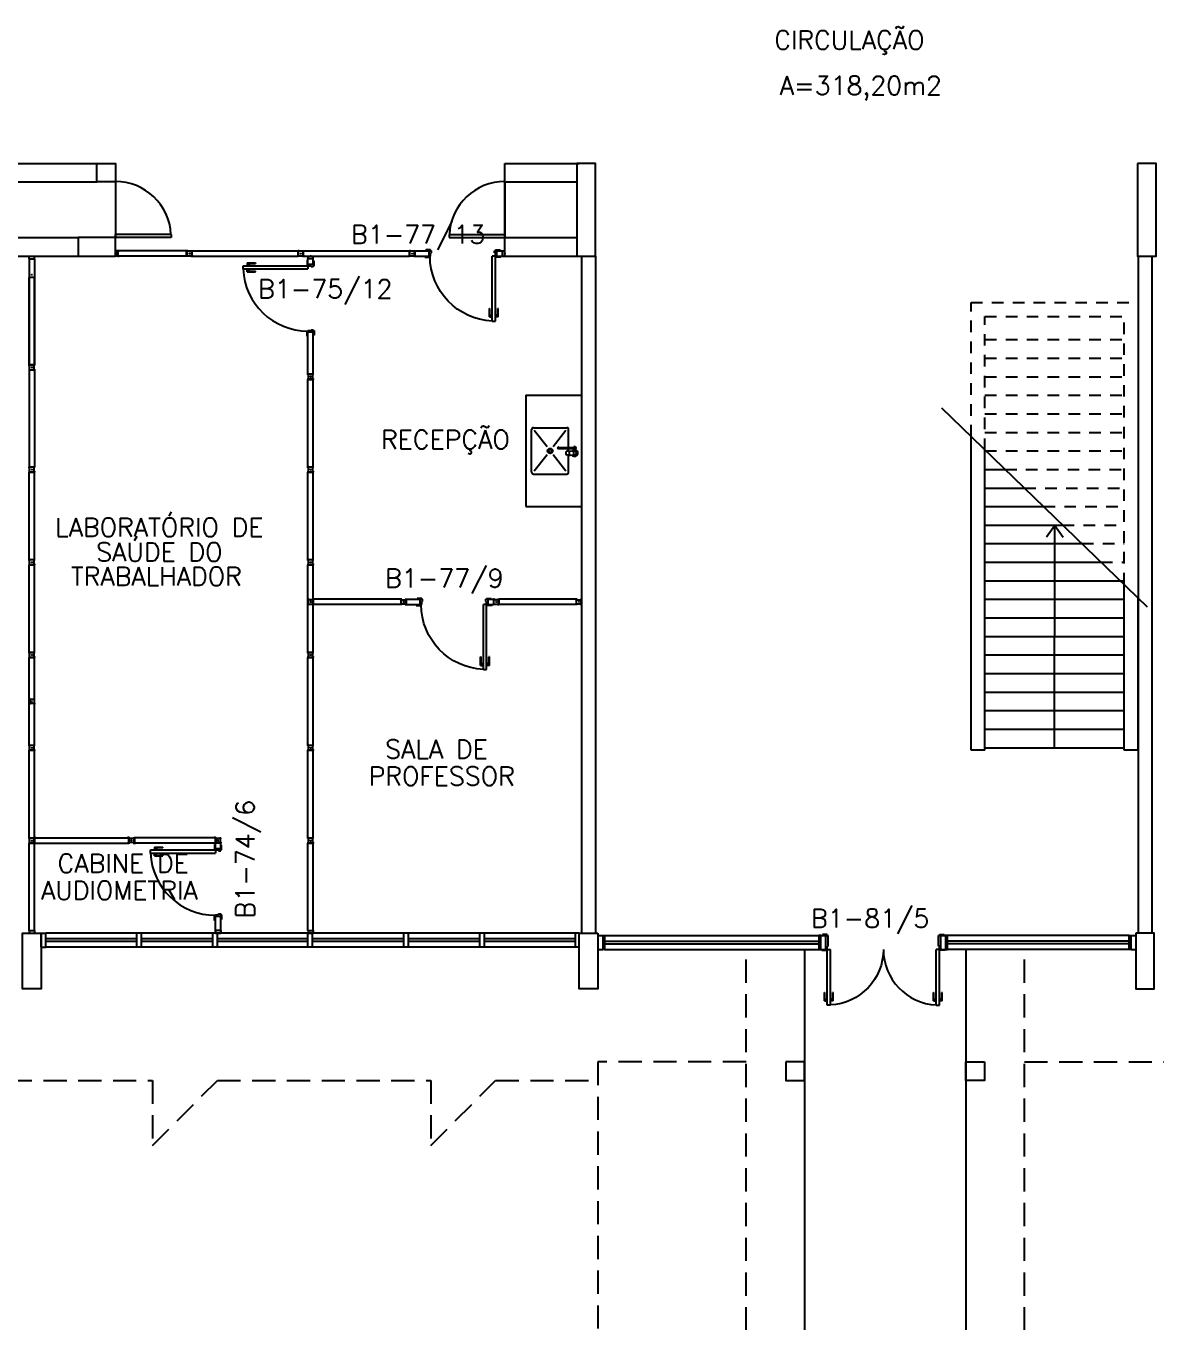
# Model space of a CAD drawing. Header units: millimetres. Extents: x 4436 to 4619, y 1272 to 1428.
# Drawn here: x 4510.18 to 4522.36, y 1331.21 to 1345.19 of the extents above; entities that cross this region are included whole.
import ezdxf

# ---------------------------------------------------------------- set-up
doc = ezdxf.new("R2010")
doc.units = ezdxf.units.MM
doc.linetypes.add('HIDDEN', pattern=[0.375, 0.25, -0.125])
for name, color, linetype in [('ALV', 2, 'Continuous'), ('ALVV', 1, 'Continuous'), ('DIV2', 2, 'Continuous'), ('ENDEREÇO', 2, 'Continuous'), ('ESTR', 3, 'Continuous'), ('JANELA', 1, 'Continuous'), ('MACANETA', 2, 'Continuous'), ('MARCO', 2, 'Continuous'), ('PEÇAS', 1, 'Continuous'), ('PILARES', 3, 'Continuous'), ('PISO', 1, 'Continuous'), ('PORTA', 2, 'Continuous'), ('PROJ', 1, 'HIDDEN'), ('TEXTO', 2, 'Continuous'), ('ÁREA', 2, 'Continuous')]:
    doc.layers.add(name, color=color, linetype=linetype)
doc.styles.add('UNB1-100', font='simplex.shx', dxfattribs={"height": 0.2})

# ---------------------------------------------------------------- blocks, each defined once
blk = doc.blocks.new('DOOR-60')
at = {"layer": 'MACANETA', "color": 1}
for p, q in [((-0.08, -0.555), (-0.08, -0.465)), ((-0.08, -0.465), (-0.075, -0.465)), ((-0.08, -0.555), (-0.053, -0.555)), ((-0.075, -0.555), (-0.075, -0.465)), ((-0.075, -0.535), (-0.053, -0.535)), ((-0.053, -0.528), (-0.05, -0.528)), ((-0.053, -0.563), (-0.053, -0.528)), ((-0.012, -0.528), (-0.015, -0.528)), ((-0.012, -0.563), (-0.012, -0.528)), ((0.01, -0.535), (-0.012, -0.535)), ((0.015, -0.555), (-0.012, -0.555)), ((0.01, -0.555), (0.01, -0.465)), ((0.015, -0.465), (0.01, -0.465)), ((0.015, -0.555), (0.015, -0.465)), ((-0.053, -0.563), (-0.05, -0.563)), ((-0.012, -0.563), (-0.015, -0.563))]:
    blk.add_line(p, q, dxfattribs=at)
at = {"layer": 'PORTA'}
for p, q in [((-0.05, -0.6), (-0.05, 0)), ((-0.015, 0), (-0.05, 0)), ((-0.015, -0.6), (-0.015, 0)), ((-0.05, -0.6), (-0.015, -0.6))]:
    blk.add_line(p, q, dxfattribs=at)
at = {"layer": 'PORTA', "color": 1}
blk.add_arc((-0.02, 0), 0.6, 180, 267.134, dxfattribs=at)
blk = doc.blocks.new('DIV10')
for p, q in [((-0.0051, 0), (0.0051, 0)), ((0, -0.0051), (0, 0.0051)), ((0.0285, 0.0285), (0.9715, 0.0285)), ((0.0285, -0.0285), (0.0285, 0.0285)), ((0.9715, -0.0285), (0.9715, 0.0285)), ((0.9949, 0), (1.0051, 0)), ((1, -0.0051), (1, 0.0051)), ((0.0285, -0.0285), (0.9715, -0.0285))]:
    blk.add_line(p, q)
blk = doc.blocks.new('IMTT')
for p, q in [((-0.005, 0), (0.005, 0)), ((0.029, 0.029), (0, 0.029)), ((0, -0.028), (0, 0.029)), ((0.029, -0.028), (0, -0.028))]:
    blk.add_line(p, q)
blk = doc.blocks.new('MTT')
for p, q in [((-0.029, 0.018), (-0.029, 0.029)), ((-0.019, 0.029), (-0.029, 0.029)), ((-0.024, 0.018), (-0.029, 0.018)), ((-0.024, 0.018), (-0.024, -0.019)), ((-0.019, 0.024), (-0.019, 0.029)), ((-0.019, 0.024), (0.018, 0.024)), ((-0.005, 0), (0.005, 0)), ((0, -0.005), (0, 0.005)), ((0.018, 0.024), (0.018, 0.029)), ((0.018, 0.029), (0.029, 0.029)), ((0.024, 0.018), (0.029, 0.018)), ((0.024, 0.018), (0.024, -0.019)), ((0.029, 0.018), (0.029, 0.029)), ((-0.029, -0.019), (-0.024, -0.019)), ((-0.029, -0.019), (-0.029, -0.029)), ((-0.019, -0.029), (-0.029, -0.029)), ((0.018, -0.024), (-0.019, -0.024)), ((-0.019, -0.024), (-0.019, -0.029)), ((0.018, -0.024), (0.018, -0.029)), ((0.018, -0.029), (0.029, -0.029)), ((0.029, -0.019), (0.024, -0.019)), ((0.029, -0.019), (0.029, -0.029))]:
    blk.add_line(p, q)
blk = doc.blocks.new('DIV12')
for p, q in [((-0.0051, 0), (0.0051, 0)), ((0, -0.0051), (0, 0.0051)), ((0.0285, 0.0285), (1.1715, 0.0285)), ((0.0285, -0.0285), (0.0285, 0.0285)), ((1.1715, -0.0285), (1.1715, 0.0285)), ((1.1949, 0), (1.2051, 0)), ((1.2, -0.0051), (1.2, 0.0051)), ((0.0285, -0.0285), (1.1715, -0.0285))]:
    blk.add_line(p, q)
blk = doc.blocks.new('DIV11')
blk.add_blockref('DIV10', (0, 0))
blk = doc.blocks.new('DIV8')
for p, q in [((0.005, 0), (-0.005, 0)), ((0, 0.005), (0, -0.005)), ((0.024, 0.019), (0.028, 0.019)), ((0.024, 0.017), (0.024, 0.019)), ((0.024, 0.017), (0.028, 0.017)), ((0.028, 0.03), (0.043, 0.03)), ((0.028, 0.03), (0.028, 0.019)), ((0.028, 0.017), (0.028, -0.016)), ((0.769, 0.028), (0.03, 0.028)), ((0.03, 0.028), (0.03, -0.028)), ((0.043, 0.028), (0.043, 0.03)), ((0.757, 0.028), (0.757, 0.03)), ((0.771, 0.03), (0.757, 0.03)), ((0.769, 0.028), (0.769, -0.028)), ((0.771, 0.03), (0.771, 0.019)), ((0.776, 0.019), (0.771, 0.019)), ((0.771, 0.017), (0.771, -0.016)), ((0.776, 0.017), (0.771, 0.017)), ((0.776, 0.017), (0.776, 0.019)), ((0.805, 0), (0.795, 0)), ((0.8, 0.005), (0.8, -0.005)), ((0.024, -0.016), (0.028, -0.016)), ((0.024, -0.019), (0.024, -0.016)), ((0.024, -0.019), (0.028, -0.019)), ((0.028, -0.019), (0.028, -0.03)), ((0.028, -0.03), (0.043, -0.03)), ((0.769, -0.028), (0.03, -0.028)), ((0.043, -0.03), (0.043, -0.028)), ((0.757, -0.03), (0.757, -0.028)), ((0.771, -0.03), (0.757, -0.03)), ((0.776, -0.016), (0.771, -0.016)), ((0.776, -0.019), (0.771, -0.019)), ((0.771, -0.019), (0.771, -0.03)), ((0.776, -0.019), (0.776, -0.016))]:
    blk.add_line(p, q)
blk = doc.blocks.new('DOOR70')
at = {"layer": 'MACANETA', "color": 1}
for p, q in [((-0.015, -0.565), (-0.01, -0.565)), ((-0.015, -0.655), (-0.015, -0.565)), ((-0.015, -0.655), (0.012, -0.655)), ((-0.01, -0.655), (-0.01, -0.565)), ((-0.01, -0.635), (0.012, -0.635)), ((0.012, -0.663), (0.012, -0.628)), ((0.012, -0.628), (0.015, -0.628)), ((0.012, -0.663), (0.015, -0.663)), ((0.053, -0.628), (0.05, -0.628)), ((0.053, -0.663), (0.05, -0.663)), ((0.053, -0.663), (0.053, -0.628)), ((0.075, -0.635), (0.053, -0.635)), ((0.08, -0.655), (0.053, -0.655)), ((0.08, -0.565), (0.075, -0.565)), ((0.075, -0.655), (0.075, -0.565)), ((0.08, -0.655), (0.08, -0.565))]:
    blk.add_line(p, q, dxfattribs=at)
at = {"layer": 'PORTA'}
for p, q in [((0.015, -0.7), (0.015, 0)), ((0.015, 0), (0.05, 0)), ((0.05, -0.7), (0.05, 0)), ((0.05, -0.7), (0.015, -0.7))]:
    blk.add_line(p, q, dxfattribs=at)
at = {"layer": 'PORTA', "color": 1}
blk.add_arc((0.02, 0), 0.7, 272.4563, 0, dxfattribs=at)
blk = doc.blocks.new('INOXA1-P')
for p, q in [((0.12, 0.23), (0.12, 0.047)), ((0.22, 0.25), (0.14, 0.25)), ((0.15, 0.22), (0.287, 0.043)), ((0.5, 0.25), (0.22, 0.25)), ((0.353, 0.043), (0.49, 0.22)), ((0.52, 0.23), (0.52, -0.23)), ((0.043, 0.008), (0.043, -0.022)), ((0.062, 0.04), (0.071, 0.04)), ((0.131, 0.048), (0.076, 0.043)), ((0.131, -0.002), (0.076, 0.003)), ((0.22, -0.027), (0.054, -0.027)), ((0.22, -0.037), (0.054, -0.037)), ((0.063, -0.003), (0.063, -0.021)), ((0.12, -0.001), (0.12, -0.027)), ((0.12, -0.037), (0.12, -0.23)), ((0.15, -0.22), (0.287, -0.043)), ((0.231, -0.027), (0.22, -0.027)), ((0.231, -0.037), (0.22, -0.037)), ((0.353, -0.043), (0.49, -0.22)), ((0.22, -0.25), (0.14, -0.25)), ((0.5, -0.25), (0.22, -0.25))]:
    blk.add_line(p, q)
blk.add_lwpolyline([(0.076, 0.003), (0.072, 0.004), (0.069, 0.009), (0.067, 0.015), (0.066, 0.023), (0.067, 0.031), (0.069, 0.037), (0.072, 0.042), (0.076, 0.043)])
blk.add_lwpolyline([(0.131, 0.048), (0.137, 0.046), (0.143, 0.041), (0.147, 0.033), (0.148, 0.023), (0.147, 0.013), (0.143, 0.006), (0.137, 0), (0.131, -0.002), (0.125, 0), (0.119, 0.006), (0.115, 0.013), (0.114, 0.023), (0.115, 0.033), (0.119, 0.041), (0.125, 0.046)], close=True)
for radius in [0.0266, 0.0163]:
    blk.add_circle((0.32, 0), radius)
for centre, radius, start, end in [((0.14, 0.23), 0.02, 90, 180), ((0.5, 0.23), 0.02, 360, 90), ((0.054, 0.023), 0.0349, 36.1705, 252.2568), ((0.054, 0.023), 0.0189, 62.7367, 235.7375), ((0.073, -0.003), 0.01, 102.8285, 180), ((0.054, 0.023), 0.0349, 285.5373, 323.9987), ((0.054, -0.032), 0.0145, 20.161, 339.839), ((0.054, -0.032), 0.005, 90.0037, 269.9963), ((0.231, -0.032), 0.00738, 222.6559, 137.3441), ((0.231, -0.032), 0.005, 269.9935, 90.0065), ((0.14, -0.23), 0.02, 180, 270), ((0.5, -0.23), 0.02, 270, 360)]:
    blk.add_arc(centre, radius, start, end)
blk = doc.blocks.new('PL6')
for p, q in [((0, -0.1), (0, 0.1)), ((0, 0.1), (0.6, 0.1)), ((0.6, 0.1), (0.6, -0.1)), ((0.6, -0.1), (0, -0.1))]:
    blk.add_line(p, q)

msp = doc.modelspace()

# ---------------------------------------------------------------- linework, layer by layer
at = {"layer": 'ALV'}
for p, q in [((4509.54441, 1343.70756), (4510.94441, 1343.70756)), ((4515.34406, 1342.70756), (4515.34406, 1343.70756)), ((4515.34406, 1343.70756), (4516.14406, 1343.70756)), ((4509.54441, 1343.50756), (4510.94441, 1343.50756)), ((4515.34406, 1343.50756), (4516.11906, 1343.50756)), ((4509.74441, 1342.90756), (4510.74441, 1342.90756)), ((4515.34406, 1342.90756), (4516.11906, 1342.90757)), ((4509.74441, 1342.70756), (4510.74441, 1342.70756)), ((4515.34406, 1342.70756), (4516.11906, 1342.70757)), ((4516.16941, 1342.70756), (4516.16941, 1335.40756)), ((4516.31941, 1342.70756), (4516.31941, 1335.40756)), ((4522.16941, 1342.70756), (4522.16941, 1335.40756)), ((4522.31941, 1342.70756), (4522.31941, 1335.40756)), ((4510.34441, 1335.25757), (4510.34441, 1335.40757)), ((4510.34441, 1335.40757), (4510.39441, 1335.40757)), ((4510.39441, 1335.25757), (4510.39441, 1335.40757)), ((4511.37441, 1335.25757), (4511.37441, 1335.40757)), ((4511.42441, 1335.40757), (4511.37441, 1335.40757)), ((4511.42441, 1335.25757), (4511.42441, 1335.40757)), ((4512.19441, 1335.25757), (4512.19441, 1335.40757)), ((4512.24441, 1335.40757), (4512.19441, 1335.40757)), ((4512.24441, 1335.25757), (4512.24441, 1335.40757)), ((4513.21941, 1335.25757), (4513.21941, 1335.40757)), ((4513.26941, 1335.40757), (4513.21941, 1335.40757)), ((4513.26941, 1335.25757), (4513.26941, 1335.40757)), ((4514.25441, 1335.25757), (4514.25441, 1335.40757)), ((4514.30441, 1335.40757), (4514.25441, 1335.40757)), ((4514.30441, 1335.25757), (4514.30441, 1335.40757)), ((4515.07441, 1335.25757), (4515.07441, 1335.40757)), ((4515.12441, 1335.40757), (4515.07441, 1335.40757)), ((4515.12441, 1335.25757), (4515.12441, 1335.40757)), ((4516.10441, 1335.25757), (4516.10441, 1335.40757)), ((4516.14441, 1335.40757), (4516.10441, 1335.40757)), ((4516.14441, 1335.25757), (4516.14441, 1335.40757)), ((4516.34441, 1335.38256), (4516.39941, 1335.38256)), ((4516.39941, 1335.38256), (4516.39941, 1335.23256)), ((4518.74941, 1335.23256), (4518.74941, 1335.38256)), ((4518.74941, 1335.38256), (4518.8044, 1335.38256)), ((4518.8044, 1335.23256), (4518.8044, 1335.38256)), ((4520.04441, 1335.38256), (4520.09441, 1335.38256)), ((4520.04441, 1335.23256), (4520.04441, 1335.38256)), ((4520.09441, 1335.38256), (4520.09441, 1335.23256)), ((4522.09441, 1335.23256), (4522.09441, 1335.38256)), ((4522.09441, 1335.38256), (4522.14441, 1335.38256)), ((4510.34441, 1335.25757), (4510.39441, 1335.25757)), ((4511.42441, 1335.25757), (4511.37441, 1335.25757)), ((4512.24441, 1335.25757), (4512.19441, 1335.25757)), ((4513.26941, 1335.25757), (4513.21941, 1335.25757)), ((4514.30441, 1335.25757), (4514.25441, 1335.25757)), ((4515.12441, 1335.25757), (4515.07441, 1335.25757)), ((4516.14441, 1335.25757), (4516.10441, 1335.25757)), ((4516.34441, 1335.23256), (4516.39941, 1335.23256)), ((4518.57441, 1335.23256), (4518.57441, 1312.37345)), ((4518.74941, 1335.23256), (4518.8044, 1335.23256)), ((4520.04441, 1335.23256), (4520.09441, 1335.23256)), ((4520.31441, 1335.23256), (4520.31441, 1312.37345)), ((4522.09441, 1335.23256), (4522.14441, 1335.23256))]:
    msp.add_line(p, q, dxfattribs=at)
at = {"layer": 'DIV2'}
for p, q in [((4514.33896, 1342.73606), (4514.34916, 1342.73606)), ((4514.34406, 1342.74116), (4514.34406, 1342.73096)), ((4514.37256, 1342.76456), (4514.37256, 1342.70756)), ((4514.37256, 1342.76456), (4514.52656, 1342.76456)), ((4514.49156, 1342.77456), (4514.49156, 1342.76456)), ((4514.54156, 1342.77456), (4514.49156, 1342.77456)), ((4514.52656, 1342.76456), (4514.54156, 1342.76456)), ((4514.52656, 1342.70756), (4514.52656, 1342.76456)), ((4514.54156, 1342.76456), (4514.54156, 1342.77456)), ((4514.55156, 1342.76456), (4514.54156, 1342.76456)), ((4514.54156, 1342.74256), (4514.55156, 1342.74256)), ((4514.54156, 1342.70756), (4514.54156, 1342.74256)), ((4514.55156, 1342.74256), (4514.55156, 1342.76456)), ((4515.23156, 1342.76456), (4515.24156, 1342.76456)), ((4515.23156, 1342.74256), (4515.23156, 1342.76456)), ((4515.24156, 1342.74256), (4515.23156, 1342.74256)), ((4515.24156, 1342.77456), (4515.29156, 1342.77456)), ((4515.24156, 1342.76456), (4515.24156, 1342.77456)), ((4515.25656, 1342.76456), (4515.24156, 1342.76456)), ((4515.24156, 1342.70756), (4515.24156, 1342.74256)), ((4515.25656, 1342.70756), (4515.25656, 1342.76456)), ((4515.25656, 1342.76456), (4515.31556, 1342.76456)), ((4515.29156, 1342.77456), (4515.29156, 1342.76456)), ((4515.31556, 1342.76456), (4515.31556, 1342.70756)), ((4515.33896, 1342.73606), (4515.34916, 1342.73606)), ((4515.34406, 1342.74116), (4515.34406, 1342.73096)), ((4513.22091, 1342.66506), (4513.21091, 1342.66506)), ((4513.21091, 1342.66506), (4513.21091, 1342.61506)), ((4513.21091, 1342.61506), (4513.22091, 1342.61506)), ((4513.22091, 1342.62006), (4513.22091, 1342.67906)), ((4513.27791, 1342.67906), (4513.22091, 1342.67906)), ((4513.22091, 1342.62006), (4513.27791, 1342.62006)), ((4513.22091, 1342.62006), (4513.22091, 1342.61506)), ((4513.22091, 1342.61506), (4513.22091, 1342.60506)), ((4513.22091, 1342.60506), (4513.25591, 1342.60506)), ((4513.25451, 1342.70756), (4513.24431, 1342.70756)), ((4513.24941, 1342.70246), (4513.24941, 1342.71266)), ((4513.25591, 1342.60506), (4513.25591, 1342.59506)), ((4513.25591, 1342.59506), (4513.27791, 1342.59506)), ((4513.27791, 1342.62006), (4513.27791, 1342.67906)), ((4513.28791, 1342.65506), (4513.27791, 1342.65506)), ((4513.27791, 1342.62006), (4513.27791, 1342.60506)), ((4513.27791, 1342.59506), (4513.27791, 1342.60506)), ((4513.27791, 1342.60506), (4513.28791, 1342.60506)), ((4513.28791, 1342.60506), (4513.28791, 1342.65506)), ((4514.37256, 1342.70756), (4514.52656, 1342.70756)), ((4514.48156, 1342.70756), (4514.48156, 1342.69756)), ((4514.48156, 1342.69756), (4514.53156, 1342.69756)), ((4514.52656, 1342.70756), (4514.53156, 1342.70756)), ((4514.53156, 1342.70756), (4514.54156, 1342.70756)), ((4514.53156, 1342.69756), (4514.53156, 1342.70756)), ((4515.25156, 1342.70756), (4515.24156, 1342.70756)), ((4515.25656, 1342.70756), (4515.25156, 1342.70756)), ((4515.25156, 1342.69756), (4515.25156, 1342.70756)), ((4515.30156, 1342.69756), (4515.25156, 1342.69756)), ((4515.25656, 1342.70756), (4515.31556, 1342.70756)), ((4515.30156, 1342.70756), (4515.30156, 1342.69756)), ((4513.21091, 1341.84506), (4513.21091, 1341.89506)), ((4513.21091, 1341.89506), (4513.22091, 1341.89506)), ((4513.22091, 1341.89506), (4513.22091, 1341.90506)), ((4513.22091, 1341.90506), (4513.25591, 1341.90506)), ((4513.22091, 1341.89006), (4513.22091, 1341.89506)), ((4513.22091, 1341.43607), (4513.22091, 1341.89006)), ((4513.22091, 1341.89006), (4513.27791, 1341.89006)), ((4513.25591, 1341.90506), (4513.25591, 1341.91506)), ((4513.25591, 1341.91506), (4513.27791, 1341.91506)), ((4513.27791, 1341.91506), (4513.27791, 1341.90506)), ((4513.27791, 1341.90506), (4513.28791, 1341.90506)), ((4513.27791, 1341.89006), (4513.27791, 1341.90506)), ((4513.27791, 1341.43607), (4513.27791, 1341.89006)), ((4513.28791, 1341.90506), (4513.28791, 1341.85506)), ((4513.22091, 1341.84506), (4513.21091, 1341.84506)), ((4513.28791, 1341.85506), (4513.27791, 1341.85506)), ((4510.21591, 1341.47906), (4510.21591, 1340.43607)), ((4510.27291, 1341.47906), (4510.27291, 1340.43607)), ((4513.27791, 1341.43607), (4513.22091, 1341.43607)), ((4513.25451, 1341.40757), (4513.24431, 1341.40757)), ((4513.24941, 1341.40247), (4513.24941, 1341.41267)), ((4514.24431, 1338.97907), (4514.25451, 1338.97907)), ((4514.24941, 1338.98417), (4514.24941, 1338.97397)), ((4514.27791, 1339.00757), (4514.27791, 1338.95057)), ((4514.27791, 1339.00757), (4514.43191, 1339.00757)), ((4514.39691, 1339.01757), (4514.39691, 1339.00757)), ((4514.44691, 1339.01757), (4514.39691, 1339.01757)), ((4514.43191, 1339.00757), (4514.44691, 1339.00757)), ((4514.43191, 1338.95057), (4514.43191, 1339.00757)), ((4514.44691, 1339.00757), (4514.44691, 1339.01757)), ((4514.45691, 1339.00757), (4514.44691, 1339.00757)), ((4514.44691, 1338.98557), (4514.45691, 1338.98557)), ((4514.44691, 1338.95057), (4514.44691, 1338.98557)), ((4514.45691, 1338.98557), (4514.45691, 1339.00757)), ((4515.13691, 1339.00757), (4515.14691, 1339.00757)), ((4515.13691, 1338.98557), (4515.13691, 1339.00757)), ((4515.14691, 1338.98557), (4515.13691, 1338.98557)), ((4515.14691, 1339.01757), (4515.19691, 1339.01757)), ((4515.14691, 1339.00757), (4515.14691, 1339.01757)), ((4515.16191, 1339.00757), (4515.14691, 1339.00757)), ((4515.14691, 1338.95057), (4515.14691, 1338.98557)), ((4515.16191, 1339.00757), (4515.22091, 1339.00757)), ((4515.16191, 1338.95057), (4515.16191, 1339.00757)), ((4515.19691, 1339.01757), (4515.19691, 1339.00757)), ((4515.22091, 1339.00757), (4515.22091, 1338.95057)), ((4515.24431, 1338.97907), (4515.25451, 1338.97907)), ((4515.25451, 1338.97907), (4515.24431, 1338.97907)), ((4515.24941, 1338.98417), (4515.24941, 1338.97397)), ((4515.24941, 1338.98417), (4515.24941, 1338.97397)), ((4516.11241, 1339.00757), (4515.27791, 1339.00757)), ((4515.27791, 1339.00757), (4515.27791, 1338.95057)), ((4516.11241, 1339.00757), (4516.11241, 1338.95057)), ((4516.14601, 1338.97907), (4516.13581, 1338.97907)), ((4516.14091, 1338.98417), (4516.14091, 1338.97397)), ((4514.27791, 1338.95057), (4514.43191, 1338.95057)), ((4514.38691, 1338.95057), (4514.38691, 1338.94057)), ((4514.38691, 1338.94057), (4514.43691, 1338.94057)), ((4514.43191, 1338.95057), (4514.43691, 1338.95057)), ((4514.43691, 1338.95057), (4514.44691, 1338.95057)), ((4514.43691, 1338.94057), (4514.43691, 1338.95057)), ((4515.15691, 1338.95057), (4515.14691, 1338.95057)), ((4515.16191, 1338.95057), (4515.15691, 1338.95057)), ((4515.15691, 1338.94057), (4515.15691, 1338.95057)), ((4515.20691, 1338.94057), (4515.15691, 1338.94057)), ((4515.16191, 1338.95057), (4515.22091, 1338.95057)), ((4515.20691, 1338.95057), (4515.20691, 1338.94057)), ((4516.11241, 1338.95057), (4515.27791, 1338.95057)), ((4510.21591, 1337.92457), (4510.21591, 1337.93457)), ((4510.22591, 1337.93457), (4510.21591, 1337.93457)), ((4510.22091, 1337.92457), (4510.21591, 1337.92457)), ((4510.21591, 1337.88757), (4510.22091, 1337.88757)), ((4510.21591, 1337.88757), (4510.21591, 1337.87757)), ((4510.22591, 1337.87757), (4510.21591, 1337.87757)), ((4510.22091, 1337.92457), (4510.22091, 1337.88757)), ((4510.22591, 1337.92957), (4510.22591, 1337.93457)), ((4510.22591, 1337.92957), (4510.26291, 1337.92957)), ((4510.26291, 1337.88257), (4510.22591, 1337.88257)), ((4510.22591, 1337.88257), (4510.22591, 1337.87757)), ((4510.23931, 1337.90607), (4510.24951, 1337.90607)), ((4510.23947, 1337.90607), (4510.24936, 1337.90607)), ((4510.24441, 1337.90097), (4510.24441, 1337.91117)), ((4510.24441, 1337.90112), (4510.24441, 1337.91101)), ((4510.26291, 1337.92957), (4510.26291, 1337.93457)), ((4510.26291, 1337.93457), (4510.27291, 1337.93457)), ((4510.26291, 1337.88257), (4510.26291, 1337.87757)), ((4510.26291, 1337.87757), (4510.27291, 1337.87757)), ((4510.26791, 1337.92457), (4510.27291, 1337.92457)), ((4510.26791, 1337.92457), (4510.26791, 1337.88757)), ((4510.26791, 1337.92457), (4510.27291, 1337.92457)), ((4510.26791, 1337.92457), (4510.26791, 1337.92257)), ((4510.26791, 1337.88957), (4510.26791, 1337.88757)), ((4510.27291, 1337.88757), (4510.26791, 1337.88757)), ((4510.26791, 1337.88757), (4510.27291, 1337.88757)), ((4510.27291, 1337.92457), (4510.27291, 1337.93657)), ((4510.27291, 1337.92457), (4510.27291, 1337.93457)), ((4510.27291, 1337.88957), (4510.27291, 1337.92257)), ((4510.27291, 1337.88757), (4510.27291, 1337.87757)), ((4510.27291, 1337.87557), (4510.27291, 1337.88757)), ((4510.27291, 1336.43807), (4510.2873, 1336.43807)), ((4510.27491, 1336.43607), (4511.28791, 1336.43607)), ((4510.27491, 1336.37907), (4510.27491, 1336.43607)), ((4510.2873, 1336.43807), (4510.2873, 1336.43607)), ((4511.27553, 1336.43807), (4511.27553, 1336.43607)), ((4511.28991, 1336.43807), (4511.27553, 1336.43807)), ((4511.28791, 1336.37907), (4511.28791, 1336.43607)), ((4511.28991, 1336.42607), (4511.28991, 1336.43807)), ((4511.34691, 1336.43807), (4511.34691, 1336.42607)), ((4511.34691, 1336.43807), (4511.3613, 1336.43807)), ((4512.22091, 1336.43607), (4511.34891, 1336.43607)), ((4511.34891, 1336.43607), (4511.34891, 1336.37907)), ((4511.3613, 1336.43607), (4511.3613, 1336.43807)), ((4512.20853, 1336.43607), (4512.20853, 1336.43807)), ((4512.22291, 1336.43807), (4512.20853, 1336.43807)), ((4512.22091, 1336.43607), (4512.22091, 1336.37907)), ((4512.22291, 1336.43807), (4512.22291, 1336.42607)), ((4510.26791, 1336.42407), (4510.27291, 1336.42407)), ((4510.26791, 1336.39107), (4510.27291, 1336.39107)), ((4510.27291, 1336.37707), (4510.2873, 1336.37707)), ((4510.27491, 1336.37907), (4511.28791, 1336.37907)), ((4510.2873, 1336.37907), (4510.2873, 1336.37707)), ((4511.27553, 1336.37907), (4511.27553, 1336.37707)), ((4511.28991, 1336.37707), (4511.27553, 1336.37707)), ((4511.29491, 1336.42607), (4511.28991, 1336.42607)), ((4511.29491, 1336.42407), (4511.28991, 1336.42407)), ((4511.28991, 1336.39107), (4511.28991, 1336.42407)), ((4511.29491, 1336.39107), (4511.28991, 1336.39107)), ((4511.29491, 1336.38907), (4511.28991, 1336.38907)), ((4511.28991, 1336.37707), (4511.28991, 1336.38907)), ((4511.29491, 1336.42607), (4511.29491, 1336.42407)), ((4511.29491, 1336.39107), (4511.29491, 1336.38907)), ((4511.32351, 1336.40757), (4511.31331, 1336.40757)), ((4511.31331, 1336.40757), (4511.32351, 1336.40757)), ((4511.31841, 1336.41267), (4511.31841, 1336.40247)), ((4511.31841, 1336.40247), (4511.31841, 1336.41267)), ((4511.34191, 1336.42407), (4511.34191, 1336.42607)), ((4511.34191, 1336.42607), (4511.34691, 1336.42607)), ((4511.34191, 1336.42407), (4511.34691, 1336.42407)), ((4511.34191, 1336.38907), (4511.34191, 1336.39107)), ((4511.34191, 1336.39107), (4511.34691, 1336.39107)), ((4511.34191, 1336.38907), (4511.34691, 1336.38907)), ((4511.34691, 1336.42407), (4511.34691, 1336.39107)), ((4511.34691, 1336.38907), (4511.34691, 1336.37707)), ((4511.34691, 1336.37707), (4511.3613, 1336.37707)), ((4512.22091, 1336.37907), (4511.34891, 1336.37907)), ((4511.3613, 1336.37707), (4511.3613, 1336.37907)), ((4512.20853, 1336.37707), (4512.20853, 1336.37907)), ((4512.22291, 1336.37707), (4512.20853, 1336.37707)), ((4512.22291, 1336.36507), (4512.21291, 1336.36507)), ((4512.21291, 1336.36507), (4512.21291, 1336.31507)), ((4512.21291, 1336.31507), (4512.22291, 1336.31507)), ((4512.22791, 1336.42607), (4512.22291, 1336.42607)), ((4512.22291, 1336.42407), (4512.22291, 1336.39107)), ((4512.22791, 1336.42407), (4512.22291, 1336.42407)), ((4512.22791, 1336.39107), (4512.22291, 1336.39107)), ((4512.22291, 1336.38907), (4512.22291, 1336.37707)), ((4512.22791, 1336.38907), (4512.22291, 1336.38907)), ((4512.22291, 1336.32007), (4512.22291, 1336.37907)), ((4512.27991, 1336.37907), (4512.22291, 1336.37907)), ((4512.22291, 1336.32007), (4512.27991, 1336.32007)), ((4512.22291, 1336.32007), (4512.22291, 1336.31507)), ((4512.22291, 1336.31507), (4512.22291, 1336.30507)), ((4512.22291, 1336.30507), (4512.25791, 1336.30507)), ((4512.22791, 1336.42407), (4512.22791, 1336.42607)), ((4512.22791, 1336.38907), (4512.22791, 1336.39107)), ((4512.25651, 1336.40757), (4512.24631, 1336.40757)), ((4512.25141, 1336.40247), (4512.25141, 1336.41267)), ((4512.25791, 1336.30507), (4512.25791, 1336.29507)), ((4512.27991, 1336.32007), (4512.27991, 1336.37907)), ((4512.28991, 1336.35507), (4512.27991, 1336.35507)), ((4512.27991, 1336.32007), (4512.27991, 1336.30507)), ((4512.27991, 1336.29507), (4512.27991, 1336.30507)), ((4512.27991, 1336.30507), (4512.28991, 1336.30507)), ((4512.28991, 1336.30507), (4512.28991, 1336.35507)), ((4512.25791, 1336.29507), (4512.27991, 1336.29507)), ((4512.22291, 1335.59507), (4512.22291, 1335.60507)), ((4512.22291, 1335.60507), (4512.25791, 1335.60507)), ((4512.25791, 1335.60507), (4512.25791, 1335.61507)), ((4512.25791, 1335.61507), (4512.27991, 1335.61507)), ((4512.27991, 1335.61507), (4512.27991, 1335.60507)), ((4512.27991, 1335.60507), (4512.28991, 1335.60507)), ((4512.27991, 1335.59007), (4512.27991, 1335.60507)), ((4512.28991, 1335.60507), (4512.28991, 1335.55507)), ((4512.21291, 1335.54507), (4512.21291, 1335.59507)), ((4512.21291, 1335.59507), (4512.22291, 1335.59507)), ((4512.22291, 1335.54507), (4512.21291, 1335.54507)), ((4512.22291, 1335.59007), (4512.22291, 1335.59507)), ((4512.22291, 1335.40757), (4512.22291, 1335.59007)), ((4512.22291, 1335.59007), (4512.27991, 1335.59007)), ((4512.27991, 1335.40757), (4512.27991, 1335.59007)), ((4512.28991, 1335.55507), (4512.27991, 1335.55507)), ((4512.27991, 1335.43607), (4512.22291, 1335.43607))]:
    msp.add_line(p, q, dxfattribs=at)
at = {"layer": 'ESTR'}
for points in [[(4510.94441, 1343.50756), (4510.94441, 1343.70756), (4511.14441, 1343.70756), (4511.14441, 1343.50756)], [(4516.11906, 1343.70756), (4516.11906, 1342.70756), (4516.31906, 1342.70756), (4516.31906, 1343.70756)], [(4522.16406, 1343.70756), (4522.16406, 1342.70757), (4522.36406, 1342.70757), (4522.36406, 1343.70756)], [(4511.14441, 1342.70756), (4511.14441, 1342.90756), (4510.74441, 1342.90756), (4510.74441, 1342.70756)], [(4510.34441, 1335.40757), (4510.34441, 1334.80757), (4510.14441, 1334.80757), (4510.14441, 1335.40757)], [(4516.34441, 1335.40757), (4516.34441, 1334.80757), (4516.14441, 1334.80757), (4516.14441, 1335.40757)], [(4522.14441, 1335.40757), (4522.14441, 1334.80757), (4522.34441, 1334.80757), (4522.34441, 1335.40757)], [(4518.37441, 1334.01845), (4518.37441, 1333.81845), (4518.57441, 1333.81845), (4518.57441, 1334.01845)], [(4520.51441, 1334.01845), (4520.51441, 1333.81845), (4520.31441, 1333.81845), (4520.31441, 1334.01845)]]:
    msp.add_lwpolyline(points, close=True, dxfattribs=at)
at = {"layer": 'JANELA', "color": 1}
for p, q in [((4511.37441, 1335.40757), (4510.39441, 1335.40757)), ((4511.37441, 1335.34757), (4510.39441, 1335.34757)), ((4511.37441, 1335.31757), (4510.39441, 1335.31757)), ((4512.19441, 1335.40757), (4511.42441, 1335.40757)), ((4512.19441, 1335.34757), (4511.42441, 1335.34757)), ((4512.19441, 1335.31757), (4511.42441, 1335.31757)), ((4513.21941, 1335.40757), (4512.24441, 1335.40757)), ((4513.21941, 1335.34757), (4512.24441, 1335.34757)), ((4513.21941, 1335.31757), (4512.24441, 1335.31757)), ((4514.25441, 1335.40757), (4513.26941, 1335.40757)), ((4514.25441, 1335.34757), (4513.26941, 1335.34757)), ((4514.25441, 1335.31757), (4513.26941, 1335.31757)), ((4515.07441, 1335.40757), (4514.30441, 1335.40757)), ((4515.07441, 1335.34757), (4514.30441, 1335.34757)), ((4515.07441, 1335.31757), (4514.30441, 1335.31757)), ((4516.10441, 1335.40757), (4515.12441, 1335.40757)), ((4516.10441, 1335.34757), (4515.12441, 1335.34757)), ((4516.10441, 1335.31757), (4515.12441, 1335.31757)), ((4516.41941, 1335.38256), (4518.72941, 1335.38256)), ((4516.41941, 1335.32256), (4518.72941, 1335.32256)), ((4522.07441, 1335.38256), (4520.11441, 1335.38256)), ((4522.07441, 1335.32256), (4520.11441, 1335.32256)), ((4511.37441, 1335.25757), (4510.39441, 1335.25757)), ((4512.19441, 1335.25757), (4511.42441, 1335.25757)), ((4513.21941, 1335.25757), (4512.24441, 1335.25757)), ((4514.25441, 1335.25757), (4513.26941, 1335.25757)), ((4515.07441, 1335.25757), (4514.30441, 1335.25757)), ((4516.10441, 1335.25757), (4515.12441, 1335.25757)), ((4516.41941, 1335.29256), (4518.72941, 1335.29256)), ((4516.41941, 1335.23256), (4518.72941, 1335.23256)), ((4522.07441, 1335.29256), (4520.11441, 1335.29256)), ((4522.07441, 1335.23256), (4520.11441, 1335.23256))]:
    msp.add_line(p, q, dxfattribs=at)
at = {"layer": 'JANELA', "color": 3}
for p, q in [((4516.34441, 1335.38256), (4516.36441, 1335.38256)), ((4516.39941, 1335.38256), (4516.41941, 1335.38256)), ((4516.41941, 1335.38256), (4516.41941, 1335.23256)), ((4518.74941, 1335.38256), (4518.72941, 1335.38256)), ((4518.72941, 1335.38256), (4518.72941, 1335.23256)), ((4520.11441, 1335.38256), (4520.09441, 1335.38256)), ((4520.11441, 1335.23256), (4520.11441, 1335.38256)), ((4522.07441, 1335.23256), (4522.07441, 1335.38256)), ((4522.07441, 1335.38256), (4522.09441, 1335.38256)), ((4516.41941, 1335.23256), (4516.39941, 1335.23256)), ((4518.72941, 1335.23256), (4518.74941, 1335.23256)), ((4520.09441, 1335.23256), (4520.11441, 1335.23256)), ((4522.09441, 1335.23256), (4522.07441, 1335.23256))]:
    msp.add_line(p, q, dxfattribs=at)
at = {"layer": 'MARCO'}
for p, q in [((4518.7694, 1335.39256), (4518.7694, 1335.38256)), ((4518.8194, 1335.39256), (4518.7694, 1335.39256)), ((4518.8044, 1335.38256), (4518.8194, 1335.38256)), ((4518.8194, 1335.38256), (4518.8194, 1335.39256)), ((4518.8294, 1335.38256), (4518.8194, 1335.38256)), ((4518.8294, 1335.26756), (4518.8294, 1335.38256)), ((4520.01941, 1335.26756), (4520.01941, 1335.38256)), ((4520.01941, 1335.38256), (4520.02941, 1335.38256)), ((4520.02941, 1335.38256), (4520.02941, 1335.39256)), ((4520.02941, 1335.39256), (4520.07941, 1335.39256)), ((4520.04441, 1335.38256), (4520.02941, 1335.38256)), ((4520.07941, 1335.39256), (4520.07941, 1335.38256)), ((4518.7594, 1335.23256), (4518.7594, 1335.22256)), ((4518.7594, 1335.22256), (4518.8094, 1335.22256)), ((4518.8044, 1335.23256), (4518.8094, 1335.23256)), ((4518.8094, 1335.23256), (4518.8194, 1335.23256)), ((4518.8094, 1335.22256), (4518.8094, 1335.23256)), ((4518.8194, 1335.26756), (4518.8294, 1335.26756)), ((4518.8194, 1335.23256), (4518.8194, 1335.26756)), ((4520.02941, 1335.26756), (4520.01941, 1335.26756)), ((4520.02941, 1335.23256), (4520.02941, 1335.26756)), ((4520.03941, 1335.23256), (4520.02941, 1335.23256)), ((4520.03941, 1335.22256), (4520.03941, 1335.23256)), ((4520.04441, 1335.23256), (4520.03941, 1335.23256)), ((4520.08941, 1335.22256), (4520.03941, 1335.22256)), ((4520.08941, 1335.23256), (4520.08941, 1335.22256))]:
    msp.add_line(p, q, dxfattribs=at)
at = {"layer": 'PEÇAS'}
for p, q in [((4515.56941, 1341.20757), (4515.56941, 1340.00757)), ((4515.56941, 1341.20757), (4516.16941, 1341.20757)), ((4515.56941, 1340.00757), (4516.16941, 1340.00757))]:
    msp.add_line(p, q, dxfattribs=at)
at = {"layer": 'PISO', "color": 1}
for p, q in [((4520.04975, 1341.07175), (4522.26941, 1338.92601)), ((4520.36941, 1337.38257), (4520.36941, 1340.76273)), ((4520.51941, 1337.38257), (4520.51941, 1340.61773)), ((4520.51941, 1340.40757), (4520.73682, 1340.40757)), ((4520.51941, 1340.20757), (4520.94371, 1340.20757)), ((4520.51941, 1340.00757), (4521.1506, 1340.00757)), ((4520.51941, 1339.80757), (4521.35749, 1339.80757)), ((4521.27282, 1339.80286), (4521.1814, 1339.67672)), ((4521.26941, 1337.40757), (4521.27282, 1339.80286)), ((4521.27282, 1339.80286), (4521.36425, 1339.67672)), ((4520.51941, 1339.60757), (4521.56438, 1339.60757)), ((4520.51941, 1339.40757), (4521.77127, 1339.40757)), ((4520.51941, 1339.20757), (4522.01941, 1339.20757)), ((4522.01941, 1337.38257), (4522.01941, 1339.16769)), ((4520.51941, 1339.00757), (4522.01941, 1339.00757)), ((4522.16941, 1337.38257), (4522.16941, 1339.02268)), ((4520.51941, 1338.80757), (4522.01941, 1338.80757)), ((4520.51941, 1338.60757), (4522.01941, 1338.60757)), ((4520.51941, 1338.40757), (4522.01941, 1338.40757)), ((4520.51941, 1338.20757), (4522.01941, 1338.20757)), ((4520.51941, 1338.00757), (4522.01941, 1338.00757)), ((4520.51941, 1337.80757), (4522.01941, 1337.80757)), ((4520.51941, 1337.60757), (4522.01941, 1337.60757)), ((4520.51941, 1337.38257), (4520.36941, 1337.38257)), ((4520.51941, 1337.40757), (4522.01941, 1337.40757)), ((4522.16941, 1337.38257), (4522.01941, 1337.38257))]:
    msp.add_line(p, q, dxfattribs=at)
at = {"layer": 'PISO', "color": 1, "linetype": 'HIDDEN', "ltscale": 0.5}
msp.add_line((4521.77127, 1339.40757), (4522.01941, 1339.40757), dxfattribs=at)
at = {"layer": 'PORTA', "color": 2}
for p, q in [((4511.14441, 1343.50756), (4511.14441, 1342.90756)), ((4511.14441, 1343.50756), (4511.14441, 1342.90756)), ((4515.34441, 1343.50756), (4515.34441, 1342.90756)), ((4515.34441, 1343.50756), (4515.34441, 1342.90756))]:
    msp.add_line(p, q, dxfattribs=at)
at = {"layer": 'PORTA'}
for p, q in [((4511.14441, 1342.90756), (4511.14441, 1342.94257)), ((4511.74442, 1342.94257), (4511.14441, 1342.94257)), ((4511.14441, 1342.90756), (4511.14441, 1342.94257)), ((4511.74442, 1342.94257), (4511.14441, 1342.94257)), ((4511.74442, 1342.90756), (4511.14441, 1342.90756)), ((4511.74442, 1342.90756), (4511.14441, 1342.90756)), ((4511.74442, 1342.94257), (4511.74442, 1342.90756)), ((4511.74442, 1342.94257), (4511.74442, 1342.90756)), ((4514.74441, 1342.94257), (4515.34441, 1342.94257)), ((4514.74441, 1342.94257), (4514.74441, 1342.90756)), ((4514.74441, 1342.94257), (4515.34441, 1342.94257)), ((4514.74441, 1342.94257), (4514.74441, 1342.90756)), ((4514.74441, 1342.90756), (4515.34441, 1342.90756)), ((4514.74441, 1342.90756), (4515.34441, 1342.90756)), ((4515.34441, 1342.90756), (4515.34441, 1342.94257)), ((4515.34441, 1342.90756), (4515.34441, 1342.94257))]:
    msp.add_line(p, q, dxfattribs=at)
at = {"layer": 'PORTA', "color": 1}
for centre, start, end in [((4511.14441, 1342.91256), 2.865991, 90), ((4511.14441, 1342.91256), 2.865991, 90), ((4515.34441, 1342.91256), 90, 177.134009), ((4515.34441, 1342.91256), 90, 177.134009)]:
    msp.add_arc(centre, 0.60001, start, end, dxfattribs=at)
at = {"layer": 'PROJ', "linetype": 'HIDDEN', "ltscale": 0.5}
for p, q in [((4520.36941, 1340.76273), (4520.36941, 1342.20757)), ((4520.36941, 1342.20757), (4522.16941, 1342.20757)), ((4520.51941, 1340.61773), (4520.51941, 1342.05757)), ((4520.51941, 1342.05757), (4522.01941, 1342.05757)), ((4522.01941, 1339.16769), (4522.01941, 1342.05757)), ((4520.51941, 1341.80757), (4522.01941, 1341.80757)), ((4520.51941, 1341.60757), (4522.01941, 1341.60757)), ((4520.51941, 1341.40757), (4522.01941, 1341.40757)), ((4520.51941, 1341.20757), (4522.01941, 1341.20757)), ((4520.51941, 1341.00757), (4522.01941, 1341.00757)), ((4520.51941, 1340.80757), (4522.01941, 1340.80757)), ((4520.51941, 1340.60757), (4522.01941, 1340.60757)), ((4520.73682, 1340.40757), (4522.01941, 1340.40757)), ((4520.94371, 1340.20757), (4522.01941, 1340.20757)), ((4521.1506, 1340.00757), (4522.01941, 1340.00757)), ((4521.35749, 1339.80757), (4522.01941, 1339.80757)), ((4521.56438, 1339.60757), (4522.01941, 1339.60757))]:
    msp.add_line(p, q, dxfattribs=at)
at = {"layer": 'PROJ'}
for p, q in [((4517.94441, 1312.37345), (4517.94441, 1335.23256)), ((4520.94441, 1312.37345), (4520.94441, 1335.23256)), ((4516.34441, 1334.01845), (4516.34441, 1313.89845)), ((4517.94441, 1334.01845), (4516.34441, 1334.01845)), ((4520.94441, 1334.01845), (4522.54441, 1334.01845)), ((4509.24441, 1333.81845), (4511.54441, 1333.81845)), ((4511.54441, 1333.81845), (4511.54441, 1333.11845)), ((4511.54441, 1333.11845), (4512.24441, 1333.81845)), ((4512.24441, 1333.81845), (4514.54441, 1333.81845)), ((4514.54441, 1333.81845), (4514.54441, 1333.11845)), ((4514.54441, 1333.11845), (4515.24441, 1333.81845)), ((4515.24441, 1333.81845), (4516.34441, 1333.81845))]:
    msp.add_line(p, q, dxfattribs=at)

# ---------------------------------------------------------------- block references
at = {"layer": 'ALVV', "rotation": 270.0000000051447}
for p in [(4513.22091, 1342.62006), (4512.22291, 1336.32007)]:
    msp.add_blockref('DOOR70', p, dxfattribs=at)
at = {"layer": 'ALVV', "xscale": -1, "rotation": 359.9999999948553}
msp.add_blockref('DOOR70', (4515.25656, 1342.70756), dxfattribs=at)
at = {"layer": 'ALVV', "extrusion": (0, 0, -1), "zscale": -1}
msp.add_blockref('DOOR70', (-4515.16191, 1338.95057), dxfattribs=at)
at = {"layer": 'DIV2', "xscale": -1}
for name, p, rotation in [('DIV8', (4511.14406, 1342.73606), 180), ('IMTT', (4511.14406, 1342.73606), 180), ('MTT', (4511.94406, 1342.73606), 180), ('MTT', (4511.94406, 1342.73606), 180), ('MTT', (4513.14406, 1342.73606), 180), ('MTT', (4514.34406, 1342.73606), 180), ('MTT', (4510.24441, 1341.50756), 180), ('MTT', (4513.24941, 1341.40757), 180), ('DIV10', (4513.24941, 1340.40757), 270), ('MTT', (4510.24441, 1340.40757), 180), ('DIV10', (4510.24441, 1339.40757), 270), ('MTT', (4513.24941, 1340.40757), 180), ('DIV10', (4513.24941, 1339.40757), 270), ('MTT', (4510.24441, 1339.40757), 180), ('DIV10', (4510.24441, 1338.40757), 270), ('MTT', (4513.24941, 1339.40757), 180), ('DIV10', (4513.24941, 1338.40757), 270), ('MTT', (4513.24941, 1338.97907), 180), ('MTT', (4515.24941, 1338.97907), 180), ('MTT', (4510.24441, 1338.40757), 180), ('DIV10', (4510.24441, 1337.40757), 270), ('MTT', (4513.24941, 1338.40757), 180), ('DIV10', (4513.24941, 1337.40757), 270), ('MTT', (4510.24441, 1337.40757), 180), ('MTT', (4513.24941, 1337.40757), 180), ('DIV10', (4510.24441, 1336.40757), 270), ('DIV10', (4513.24941, 1336.40757), 270), ('MTT', (4510.24441, 1336.40757), 180), ('MTT', (4513.24941, 1336.40757), 180), ('DIV10', (4510.24441, 1335.40757), 270), ('DIV10', (4513.24941, 1335.40757), 270), ('IMTT', (4510.24441, 1335.40757), 270), ('IMTT', (4512.25141, 1335.40757), 270), ('IMTT', (4513.24941, 1335.40757), 270)]:
    msp.add_blockref(name, p, dxfattribs=dict(at, rotation=rotation))
at = {"layer": 'DIV2'}
for name, p in [('DIV12', (4511.94406, 1342.73606)), ('DIV12', (4513.14406, 1342.73606)), ('MTT', (4511.31841, 1336.40757)), ('MTT', (4512.25141, 1336.40757))]:
    msp.add_blockref(name, p, dxfattribs=at)
at = {"layer": 'DIV2', "xscale": -1}
msp.add_blockref('IMTT', (4515.34406, 1342.73606), dxfattribs=at)
at = {"layer": 'DIV2'}
for name, p, rotation in [('DIV12', (4510.24441, 1342.70756), 270), ('IMTT', (4510.24441, 1342.70756), 270), ('IMTT', (4513.24941, 1342.70756), 270), ('DIV11', (4510.24441, 1341.50756), 90), ('DIV10', (4514.24941, 1338.97907), 180), ('MTT', (4514.24941, 1338.97907), 180), ('MTT', (4516.14091, 1338.97907), 180)]:
    msp.add_blockref(name, p, dxfattribs=dict(at, rotation=rotation))
at = {"layer": 'PEÇAS', "rotation": 180}
msp.add_blockref('INOXA1-P', (4516.15112, 1340.60757), dxfattribs=at)
at = {"layer": 'PILARES', "xscale": -1, "rotation": 90}
msp.add_blockref('PL6', (4522.24441, 1335.40757), dxfattribs=at)
at = {"layer": 'PORTA', "xscale": -1, "rotation": 359.9999999948552}
msp.add_blockref('DOOR-60', (4518.8044, 1335.23256), dxfattribs=at)
msp.add_blockref('DOOR-60', (4518.8044, 1335.23256), dxfattribs=at)
at = {"layer": 'PORTA'}
msp.add_blockref('DOOR-60', (4520.04441, 1335.23256), dxfattribs=at)
msp.add_blockref('DOOR-60', (4520.04441, 1335.23256), dxfattribs=at)

# ---------------------------------------------------------------- texts
at = {"layer": 'ENDEREÇO', "style": 'UNB1-100'}
for s, p in [('B1-77/13', (4513.68425, 1342.84284)), ('B1-75/12', (4512.68313, 1342.25439)), ('B1-77/9', (4514.0523, 1339.13562)), ('B1-81/5', (4518.64283, 1335.46766))]:
    msp.add_text(s, height=0.2, dxfattribs=at).set_placement(p)
msp.add_text('B1-74/6', height=0.2, rotation=90, dxfattribs=at).set_placement((4512.64466, 1335.56697))
at = {"layer": 'TEXTO', "style": 'UNB1-100'}
for s, p in [('CIRCULAÇÃO', (4518.24831, 1344.93801)), ('RECEPÇÃO', (4514.00917, 1340.63054)), ('LABORATÓRIO DE', (4510.49469, 1339.68405)), ('SAÚDE DO', (4510.93741, 1339.41812)), ('TRABALHADOR', (4510.66494, 1339.15531)), ('SALA DE', (4514.05245, 1337.29213)), ('PROFESSOR', (4513.87406, 1337.00051)), ('CABINE DE', (4510.52071, 1336.06053)), ('AUDIOMETRIA', (4510.34232, 1335.76891))]:
    msp.add_text(s, height=0.2, dxfattribs=at).set_placement(p)
at = {"layer": 'ÁREA', "style": 'UNB1-100'}
msp.add_text('A=318,20m2', height=0.2, dxfattribs=at).set_placement((4518.30691, 1344.44824))

doc.saveas('drawing.dxf')
